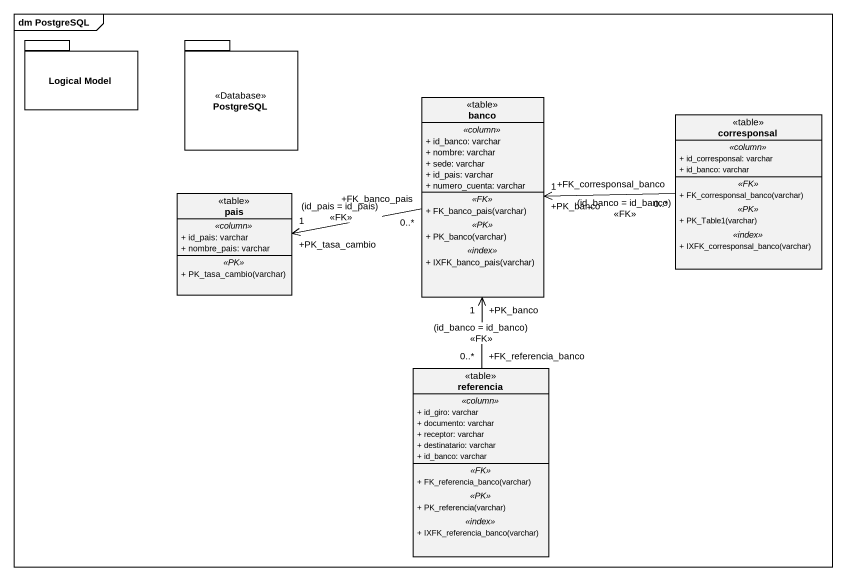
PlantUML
@startuml
mainframe dm PostgreSQL
hide circle
hide empty members
skinparam classAttributeIconSize 0
package "Logical Model" as Logical_Model {
}
package PostgreSQL <<Database>> {
}
class banco <<table>> {
  .. <<column>> ..
  + id_banco: varchar
  + nombre: varchar
  + sede: varchar
  + id_pais: varchar
  + numero_cuenta: varchar
  .. <<FK>> ..
  + FK_banco_pais(varchar)
  .. <<PK>> ..
  + PK_banco(varchar)
  .. <<index>> ..
  + IXFK_banco_pais(varchar)
}
class corresponsal <<table>> {
  .. <<column>> ..
  + id_corresponsal: varchar
  + id_banco: varchar
  .. <<FK>> ..
  + FK_corresponsal_banco(varchar)
  .. <<PK>> ..
  + PK_Table1(varchar)
  .. <<index>> ..
  + IXFK_corresponsal_banco(varchar)
}
class pais <<table>> {
  .. <<column>> ..
  + id_pais: varchar
  + nombre_pais: varchar
  .. <<PK>> ..
  + PK_tasa_cambio(varchar)
}
class referencia <<table>> {
  .. <<column>> ..
  + id_giro: varchar
  + documento: varchar
  + receptor: varchar
  + destinatario: varchar
  + id_banco: varchar
  .. <<FK>> ..
  + FK_referencia_banco(varchar)
  .. <<PK>> ..
  + PK_referencia(varchar)
  .. <<index>> ..
  + IXFK_referencia_banco(varchar)
}
banco "+FK_banco_pais\n0..*" -left-> "+PK_tasa_cambio\n1" pais : (id_pais = id_pais)\n<<FK>>
corresponsal "+FK_corresponsal_banco\n0..*" -left-> "+PK_banco\n1" banco : (id_banco = id_banco)\n<<FK>>
referencia "+FK_referencia_banco\n0..*" -up-> "+PK_banco\n1" banco : (id_banco = id_banco)\n<<FK>>
@enduml
